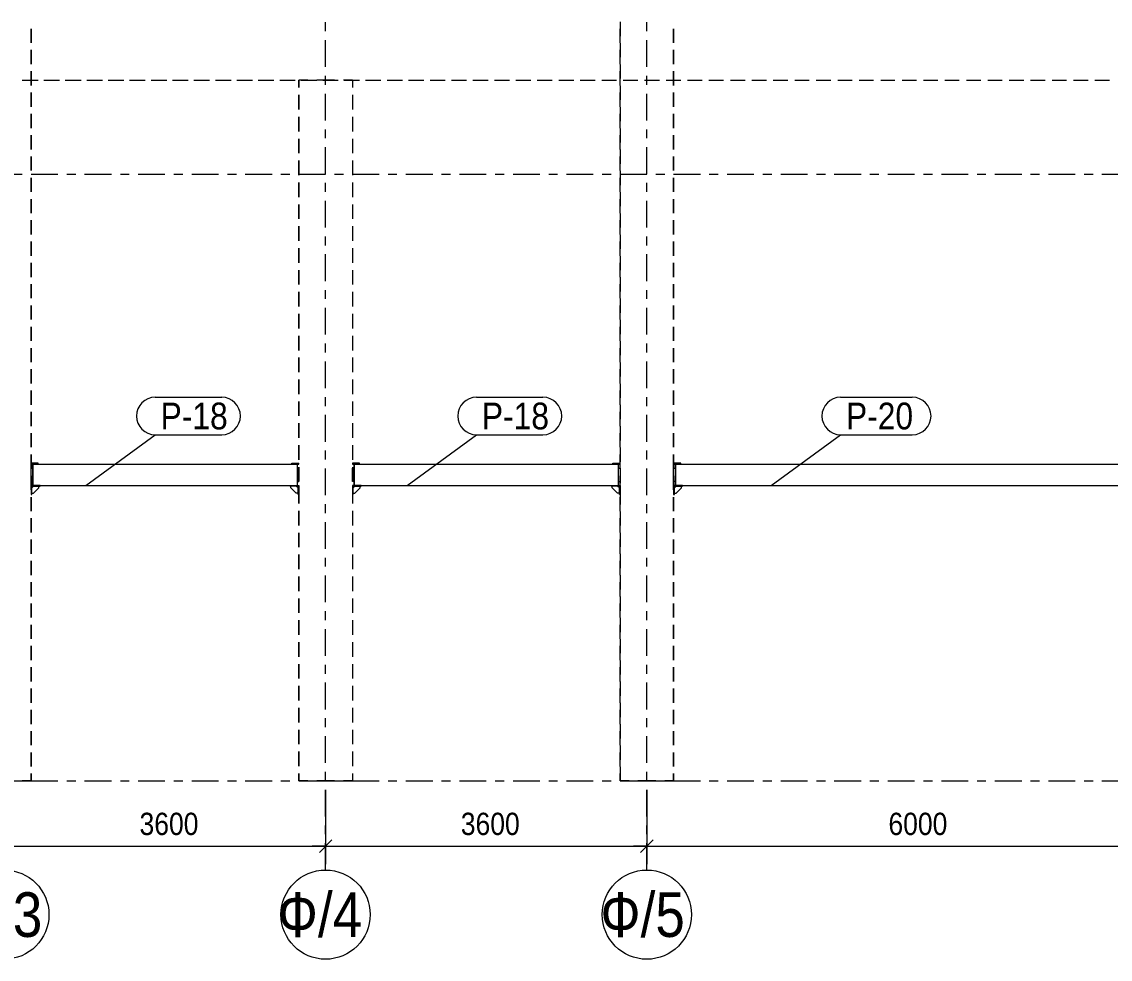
# Model space of a CAD drawing. Header units: millimetres. Extents: x -423 to 766, y -621 to 220.
# Drawn here: x -274.4 to -152.5, y -20 to 85.1 of the extents above; entities that cross this region are included whole.
import ezdxf

# ---------------------------------------------------------------- set-up
doc = ezdxf.new("R2010")
doc.units = ezdxf.units.MM
doc.linetypes.add('XKITLINE00', pattern=[0])
doc.linetypes.add('XKITLINE03', pattern=[6, 3, -1, 1, -1])
for name, color, linetype, lineweight in [('Part', 2, 'Continuous', 0), ('PartMark', 3, 'Continuous', 0), ('ReferenceModel', 1, 'Continuous', 0), ('S-GRID', 1, 'Continuous', 0), ('Z-DIMENSIONS', 1, 'Continuous', 0)]:
    doc.layers.add(name, color=color, linetype=linetype, lineweight=lineweight)
doc.styles.add('GOST type A', font='ARIAL.TTF')

msp = doc.modelspace()

# ---------------------------------------------------------------- linework, layer by layer
at = {"layer": 'Part', "linetype": 'XKITLINE00', "lineweight": 0}
for p, q in [((-272.59, 35.58), (-273.39, 35.58)), ((-273.39, 35.58), (-273.39, 35.5)), ((-273.39, 35.5), (-273.19, 35.5)), ((-273.23, 35.46), (-273.23, 33.14)), ((-273.23, 35.46), (-273.19, 35.46)), ((-273.19, 35.5), (-273.19, 33.1)), ((-273.19, 35.5), (-243.59, 35.5)), ((-272.59, 35.5), (-272.59, 35.58)), ((-244.19, 35.5), (-244.19, 35.58)), ((-244.19, 35.58), (-243.39, 35.58)), ((-243.59, 35.5), (-243.59, 33.1)), ((-243.59, 35.5), (-243.39, 35.5)), ((-243.55, 35.46), (-243.59, 35.46)), ((-243.55, 33.14), (-243.55, 35.46)), ((-243.39, 35.5), (-243.39, 35.58)), ((-236.59, 35.58), (-237.39, 35.58)), ((-237.39, 35.58), (-237.39, 35.5)), ((-237.39, 35.5), (-237.19, 35.5)), ((-237.23, 35.46), (-237.23, 33.14)), ((-237.23, 35.46), (-237.19, 35.46)), ((-237.19, 35.5), (-237.19, 33.1)), ((-237.19, 35.5), (-207.59, 35.5)), ((-236.59, 35.5), (-236.59, 35.58)), ((-208.19, 35.5), (-208.19, 35.58)), ((-208.19, 35.58), (-207.39, 35.58)), ((-207.59, 35.5), (-207.59, 33.1)), ((-207.59, 35.5), (-207.39, 35.5)), ((-207.55, 35.46), (-207.59, 35.46)), ((-207.55, 33.14), (-207.55, 35.46)), ((-207.39, 35.5), (-207.39, 35.58)), ((-200.59, 35.58), (-201.39, 35.58)), ((-201.39, 35.58), (-201.39, 35.5)), ((-201.39, 35.5), (-201.19, 35.5)), ((-201.23, 35.46), (-201.23, 33.14)), ((-201.23, 35.46), (-201.19, 35.46)), ((-201.19, 35.5), (-201.19, 33.1)), ((-201.19, 35.5), (-147.59, 35.5)), ((-200.59, 35.5), (-200.59, 35.58)), ((-273.39, 35.05), (-273.23, 35.05)), ((-273.39, 33.55), (-273.39, 35.05)), ((-243.55, 35.05), (-243.39, 35.05)), ((-243.39, 35.05), (-243.39, 33.55)), ((-237.39, 35.05), (-237.23, 35.05)), ((-237.39, 33.55), (-237.39, 35.05)), ((-207.55, 35.05), (-207.39, 35.05)), ((-207.39, 35.05), (-207.39, 33.55)), ((-201.39, 35.05), (-201.23, 35.05)), ((-201.39, 33.55), (-201.39, 35.05)), ((-273.23, 33.55), (-273.39, 33.55)), ((-273.39, 33.1), (-273.39, 32.1)), ((-272.39, 33.1), (-273.39, 33.1)), ((-273.31, 32.82), (-273.11, 33.02)), ((-273.31, 32.1), (-273.31, 33.02)), ((-273.31, 33.02), (-272.39, 33.02)), ((-273.23, 33.14), (-273.19, 33.14)), ((-273.19, 33.1), (-243.59, 33.1)), ((-272.51, 32.82), (-272.51, 33.02)), ((-272.39, 33.02), (-272.39, 33.1)), ((-244.39, 33.02), (-244.39, 33.1)), ((-244.39, 33.1), (-243.39, 33.1)), ((-243.47, 33.02), (-244.39, 33.02)), ((-244.27, 32.82), (-244.27, 33.02)), ((-243.47, 32.82), (-243.67, 33.02)), ((-243.59, 33.14), (-243.55, 33.14)), ((-243.55, 33.55), (-243.39, 33.55)), ((-243.47, 32.1), (-243.47, 33.02)), ((-243.39, 33.1), (-243.39, 32.1)), ((-237.23, 33.55), (-237.39, 33.55)), ((-237.39, 33.1), (-237.39, 32.1)), ((-236.39, 33.1), (-237.39, 33.1)), ((-237.31, 32.1), (-237.31, 33.02)), ((-237.31, 33.02), (-236.39, 33.02)), ((-237.31, 32.82), (-237.11, 33.02)), ((-237.23, 33.14), (-237.19, 33.14)), ((-237.19, 33.1), (-207.59, 33.1)), ((-236.51, 32.82), (-236.51, 33.02)), ((-236.39, 33.02), (-236.39, 33.1)), ((-208.39, 33.02), (-208.39, 33.1)), ((-208.39, 33.1), (-207.39, 33.1)), ((-207.47, 33.02), (-208.39, 33.02)), ((-208.27, 32.82), (-208.27, 33.02)), ((-207.47, 32.82), (-207.67, 33.02)), ((-207.59, 33.14), (-207.55, 33.14)), ((-207.55, 33.55), (-207.39, 33.55)), ((-207.47, 32.1), (-207.47, 33.02)), ((-207.39, 33.1), (-207.39, 32.1)), ((-201.23, 33.55), (-201.39, 33.55)), ((-201.39, 33.1), (-201.39, 32.1)), ((-200.39, 33.1), (-201.39, 33.1)), ((-201.31, 32.1), (-201.31, 33.02)), ((-201.31, 33.02), (-200.39, 33.02)), ((-201.31, 32.82), (-201.11, 33.02)), ((-201.23, 33.14), (-201.19, 33.14)), ((-201.19, 33.1), (-147.59, 33.1)), ((-200.51, 32.82), (-200.51, 33.02)), ((-200.39, 33.02), (-200.39, 33.1)), ((-273.39, 32.1), (-273.31, 32.1)), ((-273.31, 32.22), (-273.11, 32.22)), ((-273.11, 32.22), (-272.51, 32.82)), ((-243.67, 32.22), (-244.27, 32.82)), ((-243.47, 32.22), (-243.67, 32.22)), ((-243.39, 32.1), (-243.47, 32.1)), ((-237.39, 32.1), (-237.31, 32.1)), ((-237.31, 32.22), (-237.11, 32.22)), ((-237.11, 32.22), (-236.51, 32.82)), ((-207.67, 32.22), (-208.27, 32.82)), ((-207.47, 32.22), (-207.67, 32.22)), ((-207.39, 32.1), (-207.47, 32.1)), ((-201.39, 32.1), (-201.31, 32.1)), ((-201.31, 32.22), (-201.11, 32.22)), ((-201.11, 32.22), (-200.51, 32.82))]:
    msp.add_line(p, q, dxfattribs=at)
at = {"layer": 'PartMark', "linetype": 'XKITLINE00', "lineweight": 0}
for p, q in [((-259.48, 42.98), (-252.03, 42.98)), ((-223.48, 42.98), (-216.03, 42.98)), ((-182.68, 42.98), (-174.65, 42.98)), ((-267.26, 33.1), (-259.48, 38.78)), ((-259.48, 38.78), (-252.03, 38.78)), ((-231.26, 33.1), (-223.48, 38.78)), ((-223.48, 38.78), (-216.03, 38.78)), ((-190.46, 33.1), (-182.68, 38.78)), ((-182.68, 38.78), (-174.65, 38.78))]:
    msp.add_line(p, q, dxfattribs=at)
for centre, start, end in [((-259.48, 40.88), 90, 270), ((-252.03, 40.88), 270, 90), ((-223.48, 40.88), 90, 270), ((-216.03, 40.88), 270, 90), ((-182.68, 40.88), 90, 270), ((-174.65, 40.88), 270, 90)]:
    msp.add_arc(centre, 2.1, start, end, dxfattribs=at)
at = {"layer": 'ReferenceModel', "linetype": 'XKITLINE00', "lineweight": 0}
for p, q in [((-273.39, 84.28), (-273.39, 82.69)), ((-273.39, 82.69), (-273.39, 84.28)), ((-273.39, 84.28), (-273.39, 82.69)), ((-207.39, 85.05), (-207.39, 83.46)), ((-207.39, 85.05), (-207.39, 83.46)), ((-207.39, 82.69), (-207.39, 84.28)), ((-201.39, 84.28), (-201.39, 82.69)), ((-201.39, 82.69), (-201.39, 84.28)), ((-201.39, 84.28), (-201.39, 82.69)), ((-273.39, 81.9), (-273.39, 80.3)), ((-273.39, 80.3), (-273.39, 81.9)), ((-273.39, 81.9), (-273.39, 80.3)), ((-207.39, 82.67), (-207.39, 81.08)), ((-207.39, 82.67), (-207.39, 81.08)), ((-207.39, 80.3), (-207.39, 81.9)), ((-201.39, 81.9), (-201.39, 80.3)), ((-201.39, 80.3), (-201.39, 81.9)), ((-201.39, 81.9), (-201.39, 80.3)), ((-273.39, 79.51), (-273.39, 77.92)), ((-273.39, 77.92), (-273.39, 79.51)), ((-273.39, 79.51), (-273.39, 77.92)), ((-207.39, 80.28), (-207.39, 78.69)), ((-207.39, 80.28), (-207.39, 78.69)), ((-207.39, 77.92), (-207.39, 79.51)), ((-201.39, 79.51), (-201.39, 77.92)), ((-201.39, 77.92), (-201.39, 79.51)), ((-201.39, 79.51), (-201.39, 77.92)), ((-274.38, 78.5), (-272.78, 78.5)), ((-274.19, 78.5), (-272.59, 78.5)), ((-271.97, 78.5), (-270.37, 78.5)), ((-271.79, 78.5), (-270.19, 78.5)), ((-269.57, 78.5), (-267.97, 78.5)), ((-269.39, 78.5), (-267.79, 78.5)), ((-267.16, 78.5), (-265.56, 78.5)), ((-266.99, 78.5), (-265.39, 78.5)), ((-264.76, 78.5), (-263.16, 78.5)), ((-264.59, 78.5), (-262.99, 78.5)), ((-262.35, 78.5), (-260.75, 78.5)), ((-262.19, 78.5), (-260.59, 78.5)), ((-259.95, 78.5), (-258.35, 78.5)), ((-259.79, 78.5), (-258.19, 78.5)), ((-257.55, 78.5), (-255.94, 78.5)), ((-257.39, 78.5), (-255.79, 78.5)), ((-255.14, 78.5), (-253.54, 78.5)), ((-254.99, 78.5), (-253.39, 78.5)), ((-252.74, 78.5), (-251.13, 78.5)), ((-252.59, 78.5), (-250.99, 78.5)), ((-250.33, 78.5), (-248.73, 78.5)), ((-250.19, 78.5), (-248.59, 78.5)), ((-247.93, 78.5), (-246.32, 78.5)), ((-247.79, 78.5), (-246.19, 78.5)), ((-245.52, 78.5), (-243.92, 78.5)), ((-245.39, 78.5), (-243.79, 78.5)), ((-242.39, 78.5), (-243.39, 78.5)), ((-242.39, 78.5), (-243.39, 78.5)), ((-243.39, 78.5), (-243.39, 77.68)), ((-243.39, 78.5), (-243.39, 77.68)), ((-242.39, 78.5), (-243.39, 78.5)), ((-243.39, 77.68), (-243.39, 78.5)), ((-243.12, 78.5), (-241.51, 78.5)), ((-242.99, 78.5), (-241.39, 78.5)), ((-239.39, 78.5), (-241.39, 78.5)), ((-239.39, 78.5), (-241.39, 78.5)), ((-239.39, 78.5), (-241.39, 78.5)), ((-240.71, 78.5), (-239.11, 78.5)), ((-240.59, 78.5), (-238.99, 78.5)), ((-237.39, 78.5), (-238.39, 78.5)), ((-237.39, 78.5), (-238.39, 78.5)), ((-237.39, 78.5), (-238.39, 78.5)), ((-238.31, 78.5), (-236.71, 78.5)), ((-238.19, 78.5), (-236.59, 78.5)), ((-237.39, 78.5), (-237.39, 78.5)), ((-237.39, 78.5), (-237.39, 77.68)), ((-237.39, 78.5), (-237.39, 77.68)), ((-237.39, 78.5), (-237.39, 77.68)), ((-235.9, 78.5), (-234.3, 78.5)), ((-235.79, 78.5), (-234.19, 78.5)), ((-233.5, 78.5), (-231.9, 78.5)), ((-233.39, 78.5), (-231.79, 78.5)), ((-231.09, 78.5), (-229.49, 78.5)), ((-230.99, 78.5), (-229.39, 78.5)), ((-228.69, 78.5), (-227.09, 78.5)), ((-228.59, 78.5), (-226.99, 78.5)), ((-226.29, 78.5), (-224.68, 78.5)), ((-226.19, 78.5), (-224.59, 78.5)), ((-223.88, 78.5), (-222.28, 78.5)), ((-223.79, 78.5), (-222.19, 78.5)), ((-221.48, 78.5), (-219.87, 78.5)), ((-221.39, 78.5), (-219.79, 78.5)), ((-219.07, 78.5), (-217.47, 78.5)), ((-218.99, 78.5), (-217.39, 78.5)), ((-216.67, 78.5), (-215.06, 78.5)), ((-216.59, 78.5), (-214.99, 78.5)), ((-214.26, 78.5), (-212.66, 78.5)), ((-214.19, 78.5), (-212.59, 78.5)), ((-211.86, 78.5), (-210.25, 78.5)), ((-211.79, 78.5), (-210.19, 78.5)), ((-209.45, 78.5), (-207.85, 78.5)), ((-209.39, 78.5), (-207.79, 78.5)), ((-207.05, 78.5), (-205.45, 78.5)), ((-206.99, 78.5), (-205.39, 78.5)), ((-204.64, 78.5), (-203.04, 78.5)), ((-204.59, 78.5), (-202.99, 78.5)), ((-202.24, 78.5), (-200.64, 78.5)), ((-202.19, 78.5), (-200.59, 78.5)), ((-199.83, 78.5), (-198.23, 78.5)), ((-199.79, 78.5), (-198.19, 78.5)), ((-197.43, 78.5), (-195.83, 78.5)), ((-197.39, 78.5), (-195.79, 78.5)), ((-195.03, 78.5), (-193.42, 78.5)), ((-194.99, 78.5), (-193.39, 78.5)), ((-192.62, 78.5), (-191.02, 78.5)), ((-192.59, 78.5), (-190.99, 78.5)), ((-190.22, 78.5), (-188.61, 78.5)), ((-190.19, 78.5), (-188.59, 78.5)), ((-187.81, 78.5), (-186.21, 78.5)), ((-187.79, 78.5), (-186.19, 78.5)), ((-185.41, 78.5), (-183.8, 78.5)), ((-185.39, 78.5), (-183.79, 78.5)), ((-183, 78.5), (-181.4, 78.5)), ((-182.99, 78.5), (-181.39, 78.5)), ((-180.6, 78.5), (-178.99, 78.5)), ((-180.59, 78.5), (-178.99, 78.5)), ((-178.19, 78.5), (-176.59, 78.5)), ((-178.19, 78.5), (-176.59, 78.5)), ((-175.79, 78.5), (-174.19, 78.5)), ((-175.79, 78.5), (-174.19, 78.5)), ((-173.39, 78.5), (-171.79, 78.5)), ((-173.38, 78.5), (-171.78, 78.5)), ((-170.99, 78.5), (-169.39, 78.5)), ((-170.98, 78.5), (-169.38, 78.5)), ((-168.59, 78.5), (-166.99, 78.5)), ((-168.57, 78.5), (-166.97, 78.5)), ((-166.19, 78.5), (-164.59, 78.5)), ((-166.17, 78.5), (-164.57, 78.5)), ((-163.79, 78.5), (-162.19, 78.5)), ((-163.76, 78.5), (-162.16, 78.5)), ((-161.39, 78.5), (-159.79, 78.5)), ((-161.36, 78.5), (-159.76, 78.5)), ((-158.99, 78.5), (-157.39, 78.5)), ((-158.96, 78.5), (-157.35, 78.5)), ((-156.59, 78.5), (-154.99, 78.5)), ((-156.55, 78.5), (-154.95, 78.5)), ((-154.19, 78.5), (-152.59, 78.5)), ((-154.15, 78.5), (-152.54, 78.5)), ((-273.39, 77.12), (-273.39, 75.53)), ((-273.39, 75.53), (-273.39, 77.12)), ((-273.39, 77.12), (-273.39, 75.53)), ((-243.39, 76.86), (-243.39, 75.23)), ((-243.39, 76.86), (-243.39, 75.23)), ((-243.39, 75.23), (-243.39, 76.86)), ((-237.39, 76.86), (-237.39, 75.23)), ((-237.39, 76.86), (-237.39, 75.23)), ((-237.39, 76.86), (-237.39, 75.23)), ((-207.39, 77.9), (-207.39, 76.3)), ((-207.39, 77.9), (-207.39, 76.3)), ((-207.39, 75.53), (-207.39, 77.12)), ((-201.39, 77.12), (-201.39, 75.53)), ((-201.39, 75.53), (-201.39, 77.12)), ((-201.39, 77.12), (-201.39, 75.53)), ((-273.39, 74.74), (-273.39, 73.15)), ((-273.39, 73.15), (-273.39, 74.74)), ((-273.39, 74.74), (-273.39, 73.15)), ((-243.39, 74.41), (-243.39, 72.78)), ((-243.39, 74.41), (-243.39, 72.78)), ((-243.39, 72.78), (-243.39, 74.41)), ((-237.39, 74.41), (-237.39, 72.78)), ((-237.39, 74.41), (-237.39, 72.78)), ((-237.39, 74.41), (-237.39, 72.78)), ((-207.39, 75.51), (-207.39, 73.92)), ((-207.39, 75.51), (-207.39, 73.92)), ((-207.39, 73.15), (-207.39, 74.74)), ((-201.39, 74.74), (-201.39, 73.15)), ((-201.39, 73.15), (-201.39, 74.74)), ((-201.39, 74.74), (-201.39, 73.15)), ((-273.39, 72.35), (-273.39, 70.76)), ((-273.39, 70.76), (-273.39, 72.35)), ((-273.39, 72.35), (-273.39, 70.76)), ((-207.39, 73.12), (-207.39, 71.53)), ((-207.39, 73.12), (-207.39, 71.53)), ((-207.39, 70.76), (-207.39, 72.35)), ((-201.39, 72.35), (-201.39, 70.76)), ((-201.39, 70.76), (-201.39, 72.35)), ((-201.39, 72.35), (-201.39, 70.76)), ((-243.39, 71.96), (-243.39, 70.32)), ((-243.39, 71.96), (-243.39, 70.32)), ((-243.39, 70.32), (-243.39, 71.96)), ((-237.39, 71.96), (-237.39, 70.32)), ((-237.39, 71.96), (-237.39, 70.32)), ((-237.39, 71.96), (-237.39, 70.32)), ((-273.39, 69.97), (-273.39, 68.38)), ((-273.39, 68.38), (-273.39, 69.97)), ((-273.39, 69.97), (-273.39, 68.38)), ((-207.39, 70.74), (-207.39, 69.15)), ((-207.39, 70.74), (-207.39, 69.15)), ((-207.39, 68.38), (-207.39, 69.97)), ((-201.39, 69.97), (-201.39, 68.38)), ((-201.39, 68.38), (-201.39, 69.97)), ((-201.39, 69.97), (-201.39, 68.38)), ((-243.39, 69.51), (-243.39, 67.87)), ((-243.39, 69.51), (-243.39, 67.87)), ((-243.39, 67.87), (-243.39, 69.51)), ((-237.39, 69.51), (-237.39, 67.87)), ((-237.39, 69.51), (-237.39, 67.87)), ((-237.39, 69.51), (-237.39, 67.87)), ((-207.39, 68.35), (-207.39, 66.76)), ((-207.39, 68.35), (-207.39, 66.76)), ((-273.39, 67.58), (-273.39, 65.99)), ((-273.39, 65.99), (-273.39, 67.58)), ((-273.39, 67.58), (-273.39, 65.99)), ((-207.39, 65.99), (-207.39, 67.58)), ((-201.39, 67.58), (-201.39, 65.99)), ((-201.39, 65.99), (-201.39, 67.58)), ((-201.39, 67.58), (-201.39, 65.99)), ((-243.39, 67.05), (-243.39, 65.42)), ((-243.39, 67.05), (-243.39, 65.42)), ((-243.39, 65.42), (-243.39, 67.05)), ((-237.39, 67.05), (-237.39, 65.42)), ((-237.39, 67.05), (-237.39, 65.42)), ((-237.39, 67.05), (-237.39, 65.42)), ((-207.39, 65.97), (-207.39, 64.38)), ((-207.39, 65.97), (-207.39, 64.38)), ((-273.39, 65.2), (-273.39, 63.61)), ((-273.39, 63.61), (-273.39, 65.2)), ((-273.39, 65.2), (-273.39, 63.61)), ((-207.39, 63.61), (-207.39, 65.2)), ((-201.39, 65.2), (-201.39, 63.61)), ((-201.39, 63.61), (-201.39, 65.2)), ((-201.39, 65.2), (-201.39, 63.61)), ((-243.39, 64.6), (-243.39, 62.96)), ((-243.39, 64.6), (-243.39, 62.96)), ((-243.39, 62.96), (-243.39, 64.6)), ((-237.39, 64.6), (-237.39, 62.96)), ((-237.39, 64.6), (-237.39, 62.96)), ((-237.39, 64.6), (-237.39, 62.96)), ((-207.39, 63.58), (-207.39, 61.99)), ((-207.39, 63.58), (-207.39, 61.99)), ((-273.39, 62.81), (-273.39, 61.22)), ((-273.39, 61.22), (-273.39, 62.81)), ((-273.39, 62.81), (-273.39, 61.22)), ((-207.39, 61.22), (-207.39, 62.81)), ((-201.39, 62.81), (-201.39, 61.22)), ((-201.39, 61.22), (-201.39, 62.81)), ((-201.39, 62.81), (-201.39, 61.22)), ((-243.39, 62.15), (-243.39, 60.51)), ((-243.39, 62.15), (-243.39, 60.51)), ((-243.39, 60.51), (-243.39, 62.15)), ((-237.39, 62.15), (-237.39, 60.51)), ((-237.39, 62.15), (-237.39, 60.51)), ((-237.39, 62.15), (-237.39, 60.51)), ((-207.39, 61.2), (-207.39, 59.61)), ((-207.39, 61.2), (-207.39, 59.61)), ((-273.39, 60.43), (-273.39, 58.84)), ((-273.39, 58.84), (-273.39, 60.43)), ((-273.39, 60.43), (-273.39, 58.84)), ((-207.39, 58.84), (-207.39, 60.43)), ((-201.39, 60.43), (-201.39, 58.84)), ((-201.39, 58.84), (-201.39, 60.43)), ((-201.39, 60.43), (-201.39, 58.84)), ((-243.39, 59.69), (-243.39, 58.06)), ((-243.39, 59.69), (-243.39, 58.06)), ((-243.39, 58.06), (-243.39, 59.69)), ((-237.39, 59.69), (-237.39, 58.06)), ((-237.39, 59.69), (-237.39, 58.06)), ((-237.39, 59.69), (-237.39, 58.06)), ((-207.39, 58.81), (-207.39, 57.22)), ((-207.39, 58.81), (-207.39, 57.22)), ((-273.39, 58.04), (-273.39, 56.45)), ((-273.39, 56.45), (-273.39, 58.04)), ((-273.39, 58.04), (-273.39, 56.45)), ((-207.39, 56.45), (-207.39, 58.04)), ((-201.39, 58.04), (-201.39, 56.45)), ((-201.39, 56.45), (-201.39, 58.04)), ((-201.39, 58.04), (-201.39, 56.45)), ((-243.39, 57.24), (-243.39, 55.6)), ((-243.39, 57.24), (-243.39, 55.6)), ((-243.39, 55.6), (-243.39, 57.24)), ((-237.39, 57.24), (-237.39, 55.6)), ((-237.39, 57.24), (-237.39, 55.6)), ((-237.39, 57.24), (-237.39, 55.6)), ((-207.39, 56.43), (-207.39, 54.84)), ((-207.39, 56.43), (-207.39, 54.84)), ((-273.39, 55.66), (-273.39, 54.07)), ((-273.39, 54.07), (-273.39, 55.66)), ((-273.39, 55.66), (-273.39, 54.07)), ((-207.39, 54.07), (-207.39, 55.66)), ((-201.39, 55.66), (-201.39, 54.07)), ((-201.39, 54.07), (-201.39, 55.66)), ((-201.39, 55.66), (-201.39, 54.07)), ((-243.39, 54.79), (-243.39, 53.15)), ((-243.39, 54.79), (-243.39, 53.15)), ((-243.39, 53.15), (-243.39, 54.79)), ((-237.39, 54.79), (-237.39, 53.15)), ((-237.39, 54.79), (-237.39, 53.15)), ((-237.39, 54.79), (-237.39, 53.15)), ((-207.39, 54.04), (-207.39, 52.45)), ((-207.39, 54.04), (-207.39, 52.45)), ((-273.39, 53.27), (-273.39, 51.68)), ((-273.39, 51.68), (-273.39, 53.27)), ((-273.39, 53.27), (-273.39, 51.68)), ((-207.39, 51.68), (-207.39, 53.27)), ((-201.39, 53.27), (-201.39, 51.68)), ((-201.39, 51.68), (-201.39, 53.27)), ((-201.39, 53.27), (-201.39, 51.68)), ((-243.39, 52.33), (-243.39, 50.7)), ((-243.39, 52.33), (-243.39, 50.7)), ((-243.39, 50.7), (-243.39, 52.33)), ((-237.39, 52.33), (-237.39, 50.7)), ((-237.39, 52.33), (-237.39, 50.7)), ((-237.39, 52.33), (-237.39, 50.7)), ((-207.39, 51.66), (-207.39, 50.07)), ((-207.39, 51.66), (-207.39, 50.07)), ((-273.39, 50.89), (-273.39, 49.3)), ((-273.39, 49.3), (-273.39, 50.89)), ((-273.39, 50.89), (-273.39, 49.3)), ((-207.39, 49.3), (-207.39, 50.89)), ((-201.39, 50.89), (-201.39, 49.3)), ((-201.39, 49.3), (-201.39, 50.89)), ((-201.39, 50.89), (-201.39, 49.3)), ((-243.39, 49.88), (-243.39, 48.24)), ((-243.39, 49.88), (-243.39, 48.24)), ((-243.39, 48.24), (-243.39, 49.88)), ((-237.39, 49.88), (-237.39, 48.24)), ((-237.39, 49.88), (-237.39, 48.24)), ((-237.39, 49.88), (-237.39, 48.24)), ((-207.39, 49.27), (-207.39, 47.68)), ((-207.39, 49.27), (-207.39, 47.68)), ((-273.39, 48.5), (-273.39, 46.91)), ((-273.39, 46.91), (-273.39, 48.5)), ((-273.39, 48.5), (-273.39, 46.91)), ((-207.39, 46.91), (-207.39, 48.5)), ((-201.39, 48.5), (-201.39, 46.91)), ((-201.39, 46.91), (-201.39, 48.5)), ((-201.39, 48.5), (-201.39, 46.91)), ((-243.39, 47.43), (-243.39, 45.79)), ((-243.39, 47.43), (-243.39, 45.79)), ((-243.39, 45.79), (-243.39, 47.43)), ((-237.39, 47.43), (-237.39, 45.79)), ((-237.39, 47.43), (-237.39, 45.79)), ((-237.39, 47.43), (-237.39, 45.79)), ((-207.39, 46.89), (-207.39, 45.3)), ((-207.39, 46.89), (-207.39, 45.3)), ((-273.39, 46.12), (-273.39, 44.53)), ((-273.39, 44.53), (-273.39, 46.12)), ((-273.39, 46.12), (-273.39, 44.53)), ((-207.39, 44.53), (-207.39, 46.12)), ((-201.39, 46.12), (-201.39, 44.53)), ((-201.39, 44.53), (-201.39, 46.12)), ((-201.39, 46.12), (-201.39, 44.53)), ((-243.39, 44.97), (-243.39, 43.34)), ((-243.39, 44.97), (-243.39, 43.34)), ((-243.39, 43.34), (-243.39, 44.97)), ((-237.39, 44.97), (-237.39, 43.34)), ((-237.39, 44.97), (-237.39, 43.34)), ((-237.39, 44.97), (-237.39, 43.34)), ((-207.39, 44.5), (-207.39, 42.91)), ((-207.39, 44.5), (-207.39, 42.91)), ((-273.39, 43.73), (-273.39, 42.14)), ((-273.39, 42.14), (-273.39, 43.73)), ((-273.39, 43.73), (-273.39, 42.14)), ((-207.39, 42.14), (-207.39, 43.73)), ((-201.39, 43.73), (-201.39, 42.14)), ((-201.39, 42.14), (-201.39, 43.73)), ((-201.39, 43.73), (-201.39, 42.14)), ((-243.39, 42.52), (-243.39, 40.89)), ((-243.39, 42.52), (-243.39, 40.89)), ((-243.39, 40.89), (-243.39, 42.52)), ((-237.39, 42.52), (-237.39, 40.89)), ((-237.39, 42.52), (-237.39, 40.89)), ((-237.39, 42.52), (-237.39, 40.89)), ((-207.39, 42.12), (-207.39, 40.53)), ((-207.39, 42.12), (-207.39, 40.53)), ((-273.39, 41.35), (-273.39, 39.75)), ((-273.39, 39.75), (-273.39, 41.35)), ((-273.39, 41.35), (-273.39, 39.75)), ((-207.39, 39.75), (-207.39, 41.35)), ((-201.39, 41.35), (-201.39, 39.75)), ((-201.39, 39.75), (-201.39, 41.35)), ((-201.39, 41.35), (-201.39, 39.75)), ((-243.39, 40.07), (-243.39, 38.43)), ((-243.39, 40.07), (-243.39, 38.43)), ((-243.39, 38.43), (-243.39, 40.07)), ((-237.39, 40.07), (-237.39, 38.43)), ((-237.39, 40.07), (-237.39, 38.43)), ((-237.39, 40.07), (-237.39, 38.43)), ((-207.39, 39.73), (-207.39, 38.14)), ((-207.39, 39.73), (-207.39, 38.14)), ((-273.39, 38.96), (-273.39, 37.37)), ((-273.39, 37.37), (-273.39, 38.96)), ((-273.39, 38.96), (-273.39, 37.37)), ((-207.39, 37.37), (-207.39, 38.96)), ((-201.39, 38.96), (-201.39, 37.37)), ((-201.39, 37.37), (-201.39, 38.96)), ((-201.39, 38.96), (-201.39, 37.37)), ((-243.39, 37.61), (-243.39, 35.98)), ((-243.39, 37.61), (-243.39, 35.98)), ((-243.39, 35.98), (-243.39, 37.61)), ((-237.39, 37.61), (-237.39, 35.98)), ((-237.39, 37.61), (-237.39, 35.98)), ((-237.39, 37.61), (-237.39, 35.98)), ((-207.39, 37.35), (-207.39, 35.75)), ((-207.39, 37.35), (-207.39, 35.75)), ((-273.39, 36.57), (-273.39, 34.98)), ((-273.39, 34.98), (-273.39, 36.57)), ((-273.39, 36.57), (-273.39, 34.98)), ((-207.39, 34.98), (-207.39, 36.57)), ((-201.39, 36.57), (-201.39, 34.98)), ((-201.39, 34.98), (-201.39, 36.57)), ((-201.39, 36.57), (-201.39, 34.98)), ((-273.39, 34.19), (-273.39, 32.6)), ((-273.39, 32.6), (-273.39, 34.19)), ((-273.39, 34.19), (-273.39, 32.6)), ((-243.39, 35.16), (-243.39, 33.53)), ((-243.39, 35.16), (-243.39, 33.53)), ((-243.39, 33.53), (-243.39, 35.16)), ((-237.39, 35.16), (-237.39, 33.53)), ((-237.39, 35.16), (-237.39, 33.53)), ((-237.39, 35.16), (-237.39, 33.53)), ((-207.39, 34.96), (-207.39, 33.37)), ((-207.39, 34.96), (-207.39, 33.37)), ((-207.39, 32.6), (-207.39, 34.19)), ((-201.39, 34.19), (-201.39, 32.6)), ((-201.39, 32.6), (-201.39, 34.19)), ((-201.39, 34.19), (-201.39, 32.6)), ((-273.39, 31.8), (-273.39, 30.21)), ((-273.39, 30.21), (-273.39, 31.8)), ((-273.39, 31.8), (-273.39, 30.21)), ((-243.39, 32.71), (-243.39, 31.07)), ((-243.39, 32.71), (-243.39, 31.07)), ((-243.39, 31.07), (-243.39, 32.71)), ((-237.39, 32.71), (-237.39, 31.07)), ((-237.39, 32.71), (-237.39, 31.07)), ((-237.39, 32.71), (-237.39, 31.07)), ((-207.39, 32.57), (-207.39, 30.98)), ((-207.39, 32.57), (-207.39, 30.98)), ((-207.39, 30.21), (-207.39, 31.8)), ((-201.39, 31.8), (-201.39, 30.21)), ((-201.39, 30.21), (-201.39, 31.8)), ((-201.39, 31.8), (-201.39, 30.21)), ((-273.39, 29.42), (-273.39, 27.83)), ((-273.39, 27.83), (-273.39, 29.42)), ((-273.39, 29.42), (-273.39, 27.83)), ((-243.39, 30.26), (-243.39, 28.62)), ((-243.39, 30.26), (-243.39, 28.62)), ((-243.39, 28.62), (-243.39, 30.26)), ((-237.39, 30.26), (-237.39, 28.62)), ((-237.39, 30.26), (-237.39, 28.62)), ((-237.39, 30.26), (-237.39, 28.62)), ((-207.39, 30.19), (-207.39, 28.6)), ((-207.39, 30.19), (-207.39, 28.6)), ((-207.39, 27.83), (-207.39, 29.42)), ((-201.39, 29.42), (-201.39, 27.83)), ((-201.39, 27.83), (-201.39, 29.42)), ((-201.39, 29.42), (-201.39, 27.83)), ((-273.39, 27.03), (-273.39, 25.44)), ((-273.39, 25.44), (-273.39, 27.03)), ((-273.39, 27.03), (-273.39, 25.44)), ((-243.39, 27.8), (-243.39, 26.17)), ((-243.39, 27.8), (-243.39, 26.17)), ((-243.39, 26.17), (-243.39, 27.8)), ((-237.39, 27.8), (-237.39, 26.17)), ((-237.39, 27.8), (-237.39, 26.17)), ((-237.39, 27.8), (-237.39, 26.17)), ((-207.39, 27.8), (-207.39, 26.21)), ((-207.39, 27.8), (-207.39, 26.21)), ((-207.39, 25.44), (-207.39, 27.03)), ((-201.39, 27.03), (-201.39, 25.44)), ((-201.39, 25.44), (-201.39, 27.03)), ((-201.39, 27.03), (-201.39, 25.44)), ((-273.39, 24.65), (-273.39, 23.06)), ((-273.39, 23.06), (-273.39, 24.65)), ((-273.39, 24.65), (-273.39, 23.06)), ((-243.39, 25.35), (-243.39, 23.71)), ((-243.39, 25.35), (-243.39, 23.71)), ((-243.39, 23.71), (-243.39, 25.35)), ((-237.39, 25.35), (-237.39, 23.71)), ((-237.39, 25.35), (-237.39, 23.71)), ((-237.39, 25.35), (-237.39, 23.71)), ((-207.39, 25.42), (-207.39, 23.83)), ((-207.39, 25.42), (-207.39, 23.83)), ((-207.39, 23.06), (-207.39, 24.65)), ((-201.39, 24.65), (-201.39, 23.06)), ((-201.39, 23.06), (-201.39, 24.65)), ((-201.39, 24.65), (-201.39, 23.06)), ((-273.39, 22.26), (-273.39, 20.67)), ((-273.39, 20.67), (-273.39, 22.26)), ((-273.39, 22.26), (-273.39, 20.67)), ((-243.39, 22.9), (-243.39, 21.26)), ((-243.39, 22.9), (-243.39, 21.26)), ((-243.39, 21.26), (-243.39, 22.9)), ((-237.39, 22.9), (-237.39, 21.26)), ((-237.39, 22.9), (-237.39, 21.26)), ((-237.39, 22.9), (-237.39, 21.26)), ((-207.39, 23.03), (-207.39, 21.44)), ((-207.39, 23.03), (-207.39, 21.44)), ((-207.39, 20.67), (-207.39, 22.26)), ((-201.39, 22.26), (-201.39, 20.67)), ((-201.39, 20.67), (-201.39, 22.26)), ((-201.39, 22.26), (-201.39, 20.67)), ((-273.39, 19.88), (-273.39, 18.29)), ((-273.39, 18.29), (-273.39, 19.88)), ((-273.39, 19.88), (-273.39, 18.29)), ((-243.39, 20.44), (-243.39, 18.81)), ((-243.39, 20.44), (-243.39, 18.81)), ((-243.39, 18.81), (-243.39, 20.44)), ((-237.39, 20.44), (-237.39, 18.81)), ((-237.39, 20.44), (-237.39, 18.81)), ((-237.39, 20.44), (-237.39, 18.81)), ((-207.39, 20.65), (-207.39, 19.06)), ((-207.39, 20.65), (-207.39, 19.06)), ((-207.39, 18.29), (-207.39, 19.88)), ((-201.39, 19.88), (-201.39, 18.29)), ((-201.39, 18.29), (-201.39, 19.88)), ((-201.39, 19.88), (-201.39, 18.29)), ((-273.39, 17.49), (-273.39, 15.9)), ((-273.39, 15.9), (-273.39, 17.49)), ((-273.39, 17.49), (-273.39, 15.9)), ((-243.39, 17.99), (-243.39, 16.35)), ((-243.39, 17.99), (-243.39, 16.35)), ((-243.39, 16.35), (-243.39, 17.99)), ((-237.39, 17.99), (-237.39, 16.35)), ((-237.39, 17.99), (-237.39, 16.35)), ((-237.39, 17.99), (-237.39, 16.35)), ((-207.39, 18.26), (-207.39, 16.67)), ((-207.39, 18.26), (-207.39, 16.67)), ((-207.39, 15.9), (-207.39, 17.49)), ((-201.39, 17.49), (-201.39, 15.9)), ((-201.39, 15.9), (-201.39, 17.49)), ((-201.39, 17.49), (-201.39, 15.9)), ((-207.39, 15.88), (-207.39, 14.29)), ((-207.39, 15.88), (-207.39, 14.29)), ((-273.39, 15.11), (-273.39, 13.52)), ((-273.39, 13.52), (-273.39, 15.11)), ((-273.39, 15.11), (-273.39, 13.52)), ((-243.39, 15.54), (-243.39, 13.9)), ((-243.39, 15.54), (-243.39, 13.9)), ((-243.39, 13.9), (-243.39, 15.54)), ((-237.39, 15.54), (-237.39, 13.9)), ((-237.39, 15.54), (-237.39, 13.9)), ((-237.39, 15.54), (-237.39, 13.9)), ((-207.39, 13.52), (-207.39, 15.11)), ((-201.39, 15.11), (-201.39, 13.52)), ((-201.39, 13.52), (-201.39, 15.11)), ((-201.39, 15.11), (-201.39, 13.52)), ((-207.39, 13.49), (-207.39, 11.9)), ((-207.39, 13.49), (-207.39, 11.9)), ((-273.39, 12.72), (-273.39, 11.13)), ((-273.39, 11.13), (-273.39, 12.72)), ((-273.39, 12.72), (-273.39, 11.13)), ((-243.39, 13.08), (-243.39, 11.45)), ((-243.39, 13.08), (-243.39, 11.45)), ((-243.39, 11.45), (-243.39, 13.08)), ((-237.39, 13.08), (-237.39, 11.45)), ((-237.39, 13.08), (-237.39, 11.45)), ((-237.39, 13.08), (-237.39, 11.45)), ((-207.39, 11.13), (-207.39, 12.72)), ((-201.39, 12.72), (-201.39, 11.13)), ((-201.39, 11.13), (-201.39, 12.72)), ((-201.39, 12.72), (-201.39, 11.13)), ((-207.39, 11.11), (-207.39, 9.52)), ((-207.39, 11.11), (-207.39, 9.52)), ((-273.39, 10.34), (-273.39, 8.75)), ((-273.39, 8.75), (-273.39, 10.34)), ((-273.39, 10.34), (-273.39, 8.75)), ((-243.39, 10.63), (-243.39, 8.99)), ((-243.39, 10.63), (-243.39, 8.99)), ((-243.39, 8.99), (-243.39, 10.63)), ((-237.39, 10.63), (-237.39, 8.99)), ((-237.39, 10.63), (-237.39, 8.99)), ((-237.39, 10.63), (-237.39, 8.99)), ((-207.39, 8.75), (-207.39, 10.34)), ((-201.39, 10.34), (-201.39, 8.75)), ((-201.39, 8.75), (-201.39, 10.34)), ((-201.39, 10.34), (-201.39, 8.75)), ((-207.39, 8.72), (-207.39, 7.13)), ((-207.39, 8.72), (-207.39, 7.13)), ((-273.39, 7.95), (-273.39, 6.36)), ((-273.39, 6.36), (-273.39, 7.95)), ((-273.39, 7.95), (-273.39, 6.36)), ((-243.39, 8.18), (-243.39, 6.54)), ((-243.39, 8.18), (-243.39, 6.54)), ((-243.39, 6.54), (-243.39, 8.18)), ((-237.39, 8.18), (-237.39, 6.54)), ((-237.39, 8.18), (-237.39, 6.54)), ((-237.39, 8.18), (-237.39, 6.54)), ((-207.39, 6.36), (-207.39, 7.95)), ((-201.39, 7.95), (-201.39, 6.36)), ((-201.39, 6.36), (-201.39, 7.95)), ((-201.39, 7.95), (-201.39, 6.36)), ((-207.39, 6.34), (-207.39, 4.75)), ((-207.39, 6.34), (-207.39, 4.75)), ((-273.39, 5.57), (-273.39, 3.98)), ((-273.39, 3.98), (-273.39, 5.57)), ((-273.39, 5.57), (-273.39, 3.98)), ((-243.39, 5.72), (-243.39, 4.09)), ((-243.39, 5.72), (-243.39, 4.09)), ((-243.39, 4.09), (-243.39, 5.72)), ((-237.39, 5.72), (-237.39, 4.09)), ((-237.39, 5.72), (-237.39, 4.09)), ((-237.39, 5.72), (-237.39, 4.09)), ((-207.39, 3.98), (-207.39, 5.57)), ((-201.39, 5.57), (-201.39, 3.98)), ((-201.39, 3.98), (-201.39, 5.57)), ((-201.39, 5.57), (-201.39, 3.98)), ((-207.39, 3.95), (-207.39, 2.36)), ((-207.39, 3.95), (-207.39, 2.36)), ((-273.39, 3.18), (-273.39, 1.59)), ((-273.39, 1.59), (-273.39, 3.18)), ((-273.39, 3.18), (-273.39, 1.59)), ((-243.39, 3.27), (-243.39, 1.64)), ((-243.39, 3.27), (-243.39, 1.64)), ((-243.39, 1.64), (-243.39, 3.27)), ((-237.39, 3.27), (-237.39, 1.64)), ((-237.39, 3.27), (-237.39, 1.64)), ((-237.39, 3.27), (-237.39, 1.64)), ((-207.39, 1.59), (-207.39, 3.18)), ((-201.39, 3.18), (-201.39, 1.59)), ((-201.39, 1.59), (-201.39, 3.18)), ((-201.39, 3.18), (-201.39, 1.59)), ((-207.39, 1.57), (-207.39, 0)), ((-207.39, 1.57), (-207.39, 0)), ((-273.39, 0), (-274.39, 0)), ((-273.39, 0), (-274.39, 0)), ((-273.39, 0), (-274.39, 0)), ((-274.39, 0), (-273.39, 0)), ((-273.39, 0), (-274.39, 0)), ((-273.39, 0.8), (-273.39, 0)), ((-273.39, 0), (-273.39, 0.8)), ((-273.39, 0.8), (-273.39, 0)), ((-273.39, 0), (-273.39, 0)), ((-243.39, 0.82), (-243.39, 0)), ((-243.39, 0.82), (-243.39, 0)), ((-243.39, 0), (-243.39, 0.82)), ((-242.39, 0), (-243.39, 0)), ((-242.39, 0), (-243.39, 0)), ((-242.39, 0), (-243.39, 0)), ((-243.39, 0), (-242.39, 0)), ((-243.39, 0), (-243.39, 0)), ((-242.39, 0), (-243.39, 0)), ((-239.39, 0), (-241.39, 0)), ((-239.39, 0), (-241.39, 0)), ((-239.39, 0), (-241.39, 0)), ((-241.39, 0), (-239.39, 0)), ((-239.39, 0), (-241.39, 0)), ((-237.39, 0), (-238.39, 0)), ((-237.39, 0), (-238.39, 0)), ((-237.39, 0), (-238.39, 0)), ((-238.39, 0), (-237.39, 0)), ((-237.39, 0), (-238.39, 0)), ((-237.39, 0.82), (-237.39, 0)), ((-237.39, 0.82), (-237.39, 0)), ((-237.39, 0.82), (-237.39, 0)), ((-237.39, 0), (-237.39, 0)), ((-207.39, 0), (-207.39, 0.8)), ((-206.39, 0), (-207.39, 0)), ((-206.39, 0), (-207.39, 0)), ((-206.39, 0), (-207.39, 0)), ((-207.39, 0), (-206.39, 0)), ((-207.39, 0), (-207.39, 0)), ((-206.39, 0), (-207.39, 0)), ((-203.39, 0), (-205.39, 0)), ((-203.39, 0), (-205.39, 0)), ((-203.39, 0), (-205.39, 0)), ((-205.39, 0), (-203.39, 0)), ((-203.39, 0), (-205.39, 0)), ((-201.39, 0), (-202.39, 0)), ((-201.39, 0), (-202.39, 0)), ((-201.39, 0), (-202.39, 0)), ((-202.39, 0), (-201.39, 0)), ((-201.39, 0), (-202.39, 0)), ((-201.39, 0.8), (-201.39, 0)), ((-201.39, 0), (-201.39, 0.8)), ((-201.39, 0.8), (-201.39, 0)), ((-201.39, 0), (-201.39, 0))]:
    msp.add_line(p, q, dxfattribs=at)
at = {"layer": 'S-GRID', "linetype": 'XKITLINE03', "lineweight": 0}
for p, q in [((-240.39, -10), (-240.39, 189.6)), ((-204.39, -10), (-204.39, 189.6)), ((-381.39, 68), (384.81, 68)), ((-381.39, 0), (384.81, 0))]:
    msp.add_line(p, q, dxfattribs=at)
at = {"layer": 'S-GRID', "linetype": 'XKITLINE00', "lineweight": 0}
for centre in [(-276.39, -15), (-240.39, -15), (-204.39, -15)]:
    msp.add_circle(centre, 5, dxfattribs=at)
at = {"layer": 'Z-DIMENSIONS', "linetype": 'XKITLINE00', "lineweight": 0}
for p, q in [((-240.39, -1), (-240.39, -9.33)), ((-240.39, -1), (-240.39, -9.33)), ((-204.39, -1), (-204.39, -9.33)), ((-204.39, -1), (-204.39, -9.33)), ((-239.68, -6.63), (-241.09, -8.04)), ((-239.68, -6.63), (-241.09, -8.04)), ((-203.68, -6.63), (-205.09, -8.04)), ((-203.68, -6.63), (-205.09, -8.04)), ((-276.39, -7.33), (-240.39, -7.33)), ((-240.39, -7.33), (-241.89, -7.33)), ((-240.39, -7.33), (-238.89, -7.33)), ((-240.39, -7.33), (-204.39, -7.33)), ((-204.39, -7.33), (-205.89, -7.33)), ((-204.39, -7.33), (-202.89, -7.33)), ((-204.39, -7.33), (-144.39, -7.33))]:
    msp.add_line(p, q, dxfattribs=at)
at = {"layer": 'Z-DIMENSIONS'}
for p in [(-240.39, -7.33), (-240.39, -7.33), (-204.39, -7.33), (-204.39, -7.33)]:
    msp.add_point(p, dxfattribs=at)

# ---------------------------------------------------------------- texts
at = {"layer": 'PartMark', "style": 'GOST type A', "width": 0.85}
for s, p in [('Р-18', (-258.88, 39.38)), ('Р-18', (-222.88, 39.38)), ('Р-20', (-182.08, 39.38))]:
    msp.add_text(s, height=3, dxfattribs=at).set_placement(p)
at = {"layer": 'S-GRID', "style": 'GOST type A', "width": 0.85}
for s, p in [('Ф/3', (-281.6, -17.5)), ('Ф/4', (-245.76, -17.5)), ('Ф/5', (-209.6, -17.5))]:
    msp.add_text(s, height=5, dxfattribs=at).set_placement(p)
at = {"layer": 'Z-DIMENSIONS', "style": 'GOST type A', "width": 0.85}
for s, p in [('3600', (-261.24, -6.08)), ('3600', (-225.24, -6.08)), ('6000', (-177.32, -6.08))]:
    msp.add_text(s, height=2.5, dxfattribs=at).set_placement(p)

doc.saveas('drawing.dxf')
